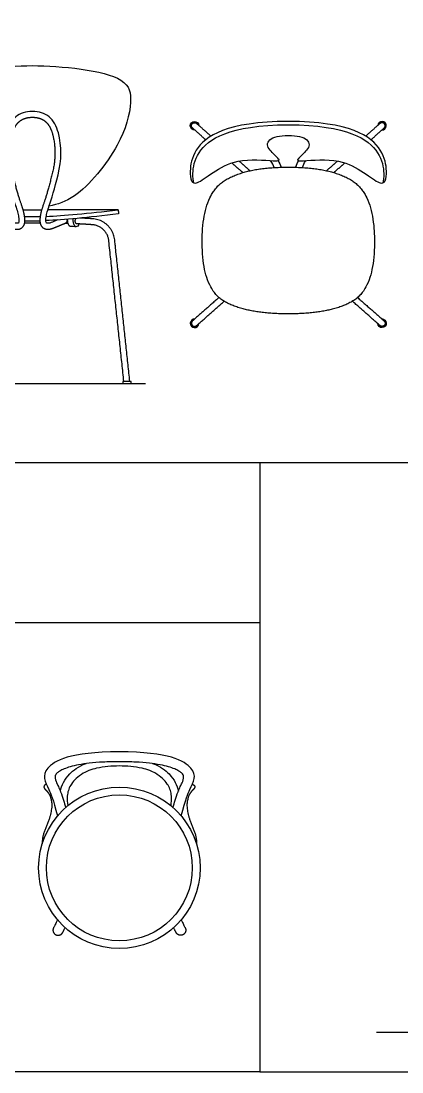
# Model space of a CAD drawing. Header units: millimetres. Extents: x 0 to 12.5, y -0.3 to 20.
# Drawn here: x 8.933 to 9.907, y 0.113 to 2.801 of the extents above; entities that cross this region are included whole.
import ezdxf

# ---------------------------------------------------------------- set-up
doc = ezdxf.new("R2010")
doc.units = ezdxf.units.MM
for name, color, linetype, true_color in [('AG-DIAGRAM', 7, 'Continuous', 0xfecc66), ('AG-FURNITURE', 7, 'Continuous', 0x66ccff), ('X-VPRT', 6, 'Continuous', 0xff00ff)]:
    doc.layers.add(name, color=color, linetype=linetype, true_color=true_color)

msp = doc.modelspace()

# ---------------------------------------------------------------- linework, layer by layer
at = {"layer": 'AG-DIAGRAM'}
msp.add_line((9.8416, 0.2149), (11.0735, 0.2149), dxfattribs=at)
msp.add_lwpolyline([(8.6735, 1.8738), (9.2508, 1.8738)], dxfattribs=at)
at = {"layer": 'AG-FURNITURE'}
for points in [[(8.9385, 2.3177), (8.9622, 2.3177), (8.9858, 2.3177)], [(9.1811, 2.3177), (9.0225, 2.3177), (9.0017, 2.3177)]]:
    msp.add_lwpolyline(points, dxfattribs=at)
msp.add_lwpolyline([(9.2149, 1.8738), (9.2149, 1.879), (9.193, 1.879), (9.193, 1.8738)], close=True, dxfattribs=at)
for radius in [0.2064, 0.1865]:
    msp.add_circle((9.1844, 0.6352), radius, dxfattribs=at)
at = {"layer": 'AG-FURNITURE', "extrusion": (0, 0, -1)}
for centre, start, end in [((-9.3767, 2.5327), 267.8472, 175.2018), ((-9.8557, 2.0277), 87.8472, 355.2018)]:
    msp.add_arc(centre, 0.011, start, end, dxfattribs=at)
at = {"layer": 'AG-FURNITURE'}
for centre, start, end in [((9.8557, 2.5327), 267.8472, 175.2018), ((9.3767, 2.0277), 87.8472, 355.2018)]:
    msp.add_arc(centre, 0.011, start, end, dxfattribs=at)
for points, degree, knots in [([(8.9196, 2.3267), (8.8972, 2.3324), (8.8454, 2.346), (8.7347, 2.4784), (8.7059, 2.5904), (8.7187, 2.6704), (8.889, 2.6858), (8.9622, 2.6866), (9.0353, 2.6858), (9.2056, 2.6704), (9.2184, 2.5904), (9.1896, 2.4784), (9.0789, 2.346), (9.0271, 2.3324), (9.0047, 2.3267)], 3, [0.032917, 0.032917, 0.032917, 0.032917, 0.497886, 1.252368, 1.877393, 2.342243, 3.209562, 3.209562, 3.209562, 4.076881, 4.541731, 5.166756, 5.921238, 6.386207, 6.386207, 6.386207, 6.386207]), ([(9.0264, 2.2919), (9.0195, 2.2891), (9.014, 2.2868), (9.0099, 2.2852), (9.0077, 2.2843), (9.0039, 2.283), (8.9998, 2.2833), (8.9983, 2.2838), (8.9981, 2.2839), (8.9972, 2.2851), (8.9968, 2.2878), (8.9964, 2.2929), (8.9974, 2.3012), (9.0003, 2.3137), (9.0035, 2.3233), (9.0054, 2.3287), (9.0114, 2.3452), (9.0188, 2.3715), (9.0278, 2.4076), (9.0371, 2.4447), (9.0373, 2.4803), (9.0285, 2.5145), (9.024, 2.532), (9.0163, 2.546), (9.0049, 2.5554), (8.9936, 2.5649), (8.9789, 2.5696), (8.9622, 2.5696), (8.9454, 2.5696), (8.9307, 2.5649), (8.9194, 2.5554), (8.908, 2.546), (8.9003, 2.532), (8.8958, 2.5145), (8.887, 2.4803), (8.8873, 2.4447), (8.8965, 2.4076), (8.9055, 2.3715), (8.9129, 2.3452), (8.9189, 2.3287), (8.9208, 2.3233), (8.924, 2.3137), (8.927, 2.3012), (8.9279, 2.2929), (8.9276, 2.2878), (8.9271, 2.2851), (8.9262, 2.2839), (8.926, 2.2838), (8.9245, 2.2833), (8.9204, 2.283), (8.9166, 2.2843), (8.9144, 2.2852), (8.9103, 2.2868), (8.9049, 2.2891), (8.8979, 2.2919)], 3, [0.06789, 0.06789, 0.06789, 0.06789, 0.177666, 0.177666, 0.177666, 0.201136, 0.216941, 0.216941, 0.216941, 0.219228, 0.231423, 0.24302, 0.269587, 0.313175, 0.369362, 0.369362, 0.369362, 0.547028, 0.547028, 0.547028, 0.724693, 0.724693, 0.724693, 0.813526, 0.813526, 0.813526, 0.902359, 0.902359, 0.902359, 0.991192, 0.991192, 0.991192, 1.080025, 1.080025, 1.080025, 1.25769, 1.25769, 1.25769, 1.435356, 1.435356, 1.435356, 1.491543, 1.535131, 1.561698, 1.573295, 1.58549, 1.587776, 1.587776, 1.587776, 1.603582, 1.627052, 1.627052, 1.627052, 1.736828, 1.736828, 1.736828, 1.736828]), ([(9.6412, 2.4477), (9.6461, 2.4518), (9.6561, 2.4635), (9.6627, 2.4706), (9.6713, 2.4797), (9.6716, 2.4884), (9.6634, 2.4967), (9.6595, 2.5008), (9.6532, 2.5036), (9.6448, 2.5054), (9.6374, 2.507), (9.6281, 2.508), (9.6162, 2.5082), (9.6043, 2.508), (9.595, 2.507), (9.5876, 2.5054), (9.5792, 2.5036), (9.5729, 2.5008), (9.569, 2.4967), (9.5608, 2.4884), (9.5611, 2.4797), (9.5697, 2.4706), (9.5764, 2.4635), (9.5863, 2.4518), (9.5912, 2.4477), (9.5936, 2.4458), (9.5934, 2.4445), (9.5876, 2.4429), (9.5834, 2.4427), (9.5777, 2.443), (9.5554, 2.4445), (9.459, 2.4542), (9.3734, 2.3639), (9.362, 2.407), (9.3744, 2.4862), (9.4588, 2.5435), (9.6162, 2.5437), (9.7736, 2.5435), (9.858, 2.4862), (9.8704, 2.407), (9.859, 2.3639), (9.7734, 2.4542), (9.677, 2.4445), (9.6547, 2.443), (9.649, 2.4427), (9.6448, 2.4429), (9.639, 2.4445), (9.6388, 2.4458), (9.6412, 2.4477)], 3, [-1.56546, -1.56546, -1.56546, -1.56546, -1.43168, -1.43168, -1.43168, -1.254015, -1.254015, -1.254015, -1.165182, -1.165182, -1.165182, -1.085837, -1.085837, -1.085837, -1.006492, -1.006492, -1.006492, -0.917659, -0.917659, -0.917659, -0.739994, -0.739994, -0.739994, -0.606214, -0.606214, -0.606214, -0.556163, -0.556163, -0.506112, -0.506112, -0.506112, -0.041143, 0.713339, 1.338364, 1.803214, 2.670533, 2.670533, 2.670533, 3.537852, 4.002702, 4.627727, 5.38221, 5.847178, 5.847178, 5.847178, 5.897229, 5.897229, 5.947281, 5.947281, 5.947281, 5.947281]), ([(9.3747, 2.3866), (9.3729, 2.3921), (9.3709, 2.4139), (9.3815, 2.4795), (9.4643, 2.5341), (9.6162, 2.5355), (9.7681, 2.5341), (9.8509, 2.4795), (9.8615, 2.4139), (9.8595, 2.3921), (9.8577, 2.3866)], 3, [3.209005, 3.209005, 3.209005, 3.209005, 3.510039, 3.974888, 4.828837, 4.828837, 4.828837, 5.682785, 6.147634, 6.448668, 6.448668, 6.448668, 6.448668]), ([(9.6162, 2.4269), (9.503, 2.4269), (9.396, 2.3528), (9.396, 2.1181), (9.5054, 2.0518), (9.6162, 2.0518), (9.727, 2.0518), (9.8364, 2.1181), (9.8364, 2.3528), (9.7294, 2.4269), (9.6162, 2.4269)], 2, [0, 0, 0, 0.496032, 0.992064, 1.488096, 1.984128, 1.984128, 2.48016, 2.976192, 3.472224, 3.968256, 3.968256, 3.968256]), ([(8.9975, 2.3009), (9.0422, 2.303), (9.1034, 2.3086), (9.1811, 2.3177), (9.1816, 2.3141), (9.182, 2.3106), (9.1824, 2.3071), (9.1037, 2.2979), (9.0419, 2.2923), (8.9966, 2.2902)], 3, [1.639531, 1.639531, 1.639531, 1.639531, 2.172527, 2.172527, 2.172527, 2.207323, 2.207323, 2.207323, 2.769565, 2.769565, 2.769565, 2.769565]), ([(8.982, 2.3003), (8.9713, 2.3), (8.9622, 2.3), (8.953, 2.3), (8.9423, 2.3003)], 2, [-0.0934842, -0.0934842, -0.0934842, 0, 0, 0.0934842, 0.0934842, 0.0934842]), ([(8.9425, 2.2847), (8.9523, 2.2848), (8.9622, 2.2848), (8.972, 2.2848), (8.9818, 2.2847)], 2, [1.8909841, 1.8909841, 1.8909841, 1.9557624, 1.9557624, 2.0205407, 2.0205407, 2.0205407]), ([(8.9429, 2.2897), (8.9498, 2.2895), (8.9562, 2.2894), (8.9622, 2.2894), (8.9681, 2.2894), (8.9745, 2.2895), (8.9814, 2.2897)], 3, [-0.0931102, -0.0931102, -0.0931102, -0.0931102, 0, 0, 0, 0.0931102, 0.0931102, 0.0931102, 0.0931102]), ([(9.0738, 2.2744), (9.069, 2.2747), (9.0643, 2.275), (9.0596, 2.2752), (9.0593, 2.2752), (9.0571, 2.2756), (9.0538, 2.2806), (9.0521, 2.2879), (9.0522, 2.2921), (9.0522, 2.2938)], 3, [0, 0, 0, 0, 0.0466137, 0.0466137, 0.0466137, 0.0675636, 0.211766, 0.3794428, 0.4906118, 0.4906118, 0.4906118, 0.4906118]), ([(9.0802, 2.2817), (9.0801, 2.2798), (9.079, 2.2759), (9.0726, 2.2731), (9.0682, 2.2798), (9.0663, 2.2878), (9.0666, 2.2926), (9.0666, 2.2951)], 3, [0, 0, 0, 0, 0.1367532, 0.2684221, 0.4126244, 0.5803013, 0.7343325, 0.7343325, 0.7343325, 0.7343325]), ([(9.1844, 0.932), (9.0575, 0.932), (8.9776, 0.8852), (8.9977, 0.8502), (9.015, 0.8122), (9.0264, 0.7679)], 3, [0, 0, 0, 0, 0.495828, 0.991656, 1.233021, 1.233021, 1.233021, 1.233021]), ([(9.3424, 0.7679), (9.3538, 0.8122), (9.3711, 0.8502), (9.3912, 0.8852), (9.3113, 0.932), (9.1844, 0.932)], 3, [-1.233021, -1.233021, -1.233021, -1.233021, -0.991656, -0.495828, 0, 0, 0, 0]), ([(9.1844, 0.9066), (9.1703, 0.9066), (9.1446, 0.9061), (9.1096, 0.9034), (9.0817, 0.8994), (9.0602, 0.8944), (9.0442, 0.8889), (9.0331, 0.8835), (9.0258, 0.8784), (9.0214, 0.8741), (9.0188, 0.8646), (9.0238, 0.8532), (9.029, 0.8427), (9.0355, 0.8273), (9.0415, 0.8091), (9.0453, 0.7955), (9.047, 0.7892)], 3, [-0.1308997, -0.1308997, -0.1308997, -0.1308997, 0.0080837, 0.1221189, 0.2137302, 0.2854237, 0.3396896, 0.3793062, 0.4072244, 0.4272446, 0.4444811, 0.4958718, 0.5350371, 0.5850393, 0.6598916, 0.7239637, 0.7239637, 0.7239637, 0.7239637]), ([(9.0336, 0.8315), (9.0366, 0.8465), (9.0484, 0.8706), (9.0788, 0.8947), (9.0998, 0.9019)], 3, [-0.4564321, -0.4564321, -0.4564321, -0.4564321, -0.2560955, -0.1227625, -0.1227625, -0.1227625, -0.1227625]), ([(9.1844, 0.8957), (9.1649, 0.8954), (9.1387, 0.8938), (9.1082, 0.8851), (9.0899, 0.8766), (9.0744, 0.8652), (9.0622, 0.8508), (9.0547, 0.837), (9.0518, 0.8248), (9.0508, 0.812), (9.0513, 0.8038), (9.0524, 0.7938)], 3, [2.3098709, 2.3098709, 2.3098709, 2.3098709, 2.5211482, 2.5938841, 2.6496122, 2.7303701, 2.794322, 2.8448211, 2.8908458, 2.9198238, 2.9736475, 2.9736475, 2.9736475, 2.9736475]), ([(9.3218, 0.7892), (9.3235, 0.7955), (9.3273, 0.8091), (9.3333, 0.8273), (9.3398, 0.8427), (9.345, 0.8532), (9.3501, 0.8646), (9.3474, 0.8741), (9.343, 0.8784), (9.3357, 0.8835), (9.3246, 0.8889), (9.3086, 0.8944), (9.2871, 0.8994), (9.2592, 0.9034), (9.2242, 0.9061), (9.1985, 0.9066), (9.1844, 0.9066)], 3, [-0.9857631, -0.9857631, -0.9857631, -0.9857631, -0.921691, -0.8468387, -0.7968365, -0.7576712, -0.7062805, -0.689044, -0.6690238, -0.6411055, -0.601489, -0.5472231, -0.4755296, -0.3839183, -0.2698831, -0.1308997, -0.1308997, -0.1308997, -0.1308997]), ([(9.3164, 0.7938), (9.3175, 0.8038), (9.318, 0.812), (9.317, 0.8248), (9.3141, 0.837), (9.3066, 0.8508), (9.2944, 0.8652), (9.2789, 0.8766), (9.2606, 0.8851), (9.2301, 0.8938), (9.2039, 0.8954), (9.1844, 0.8957)], 3, [1.6460943, 1.6460943, 1.6460943, 1.6460943, 1.6999181, 1.728896, 1.7749208, 1.8254198, 1.8893718, 1.9701297, 2.0258578, 2.0985937, 2.3098709, 2.3098709, 2.3098709, 2.3098709]), ([(9.2691, 0.9019), (9.29, 0.8947), (9.3204, 0.8706), (9.3322, 0.8465), (9.3352, 0.8315)], 3, [0.1227625, 0.1227625, 0.1227625, 0.1227625, 0.2560955, 0.4564321, 0.4564321, 0.4564321, 0.4564321])]:
    msp.add_open_spline(points, degree=degree, knots=knots, dxfattribs=at)
for points, weights, degree, knots in [([(8.8734, 2.2937), (8.8717, 2.2896), (8.8735, 2.2856), (8.8776, 2.2839), (8.8917, 2.278), (8.9021, 2.2738), (8.9087, 2.2711), (8.9123, 2.2696), (8.9196, 2.2677), (8.9327, 2.2683), (8.9425, 2.2786), (8.9434, 2.2948), (8.9403, 2.3131), (8.9359, 2.3264), (8.9332, 2.3338), (8.9274, 2.3499), (8.9201, 2.3757), (8.9112, 2.4113), (8.9026, 2.4459), (8.9024, 2.479), (8.9105, 2.5107), (8.9145, 2.5261), (8.9208, 2.5368), (8.9291, 2.5438), (8.9375, 2.5508), (8.9481, 2.5544), (8.9622, 2.5544), (8.9762, 2.5544), (8.9869, 2.5508), (8.9952, 2.5438), (9.0035, 2.5368), (9.0098, 2.5261), (9.0138, 2.5107), (9.0219, 2.479), (9.0217, 2.4459), (9.0131, 2.4113), (9.0042, 2.3757), (8.9969, 2.3499), (8.9911, 2.3338), (8.9884, 2.3264), (8.984, 2.3131), (8.9809, 2.2948), (8.9818, 2.2786), (8.9916, 2.2683), (9.0047, 2.2677), (9.012, 2.2696), (9.0157, 2.2711), (9.0222, 2.2738), (9.0326, 2.278), (9.0468, 2.2839), (9.0509, 2.2856), (9.0526, 2.2896), (9.0509, 2.2937)], [1, 0.80640860189, 0.80640860189, 1, 1, 1, 1, 1, 1, 1, 1, 1, 1, 1, 1, 1, 1, 1, 1, 1, 1, 1, 1, 1, 1, 1, 1, 1, 1, 1, 1, 1, 1, 1, 1, 1, 1, 1, 1, 1, 1, 1, 1, 1, 1, 1, 1, 1, 1, 1, 0.80640860189, 0.80640860189, 1], 3, [0.039343, 0.039343, 0.039343, 0.039343, 0.078331, 0.078331, 0.078331, 0.255997, 0.255997, 0.255997, 0.294931, 0.331412, 0.37774, 0.424971, 0.484912, 0.562328, 0.562328, 0.562328, 0.739994, 0.739994, 0.739994, 0.917659, 0.917659, 0.917659, 1.006492, 1.006492, 1.006492, 1.095325, 1.095325, 1.095325, 1.184158, 1.184158, 1.184158, 1.272991, 1.272991, 1.272991, 1.450656, 1.450656, 1.450656, 1.628322, 1.628322, 1.628322, 1.705738, 1.765679, 1.81291, 1.859238, 1.895719, 1.934653, 1.934653, 1.934653, 2.112319, 2.112319, 2.112319, 2.151308, 2.151308, 2.151308, 2.151308]), ([(9.4052, 2.4968), (9.388, 2.512), (9.3714, 2.5267), (9.3655, 2.532), (9.3707, 2.5379), (9.376, 2.5439), (9.3819, 2.5386), (9.3999, 2.5227), (9.4186, 2.5061)], [1, 1, 1, 0.707106781187, 1, 0.707106781187, 1, 1, 1], 2, [1.4764824, 1.4764824, 1.4764824, 1.6443868, 1.6443868, 1.685293, 1.685293, 1.7261991, 1.7261991, 1.9082673, 1.9082673, 1.9082673]), ([(9.8272, 2.4968), (9.8444, 2.512), (9.861, 2.5267), (9.8669, 2.532), (9.8617, 2.5379), (9.8564, 2.5439), (9.8505, 2.5386), (9.8325, 2.5227), (9.8138, 2.5061)], [1, 1, 1, 0.707106781187, 1, 0.707106781187, 1, 1, 1], 2, [1.4764824, 1.4764824, 1.4764824, 1.6443868, 1.6443868, 1.685293, 1.685293, 1.7261991, 1.7261991, 1.9082673, 1.9082673, 1.9082673]), ([(9.196, 1.879), (9.1767, 2.0591), (9.1574, 2.2393), (9.1532, 2.2784), (9.1138, 2.2797), (9.0946, 2.281), (9.0755, 2.2819), (9.0713, 2.2829), (9.0717, 2.2897), (9.0719, 2.2935), (9.074, 2.2957)], [1, 1, 1, 0.754948098989, 1, 1, 1, 0.794630735982, 1.06845642134, 0.884869815109, 0.916683285028], 2, [0.019769, 0.019769, 0.019769, 1.208765, 1.208765, 1.456661, 1.456661, 1.582659, 1.582659, 1.616927, 1.616927, 1.639902, 1.639902, 1.639902]), ([(9.2113, 1.879), (9.1919, 2.06), (9.1725, 2.2409), (9.1669, 2.2931), (9.1146, 2.2949), (9.0995, 2.2959), (9.0845, 2.2967)], [1, 1, 1, 0.754948098989, 1, 1, 1], 2, [0.014421, 0.014421, 0.014421, 1.208765, 1.208765, 1.456661, 1.456661, 1.555213, 1.555213, 1.555213]), ([(9.439, 2.0935), (9.4041, 2.0627), (9.3714, 2.0337), (9.3655, 2.0284), (9.3707, 2.0225), (9.376, 2.0165), (9.3819, 2.0218), (9.4159, 2.0519), (9.4522, 2.084)], [1, 1, 1, 0.707106781187, 1, 0.707106781187, 1, 1, 1], 2, [1.3134824, 1.3134824, 1.3134824, 1.6443868, 1.6443868, 1.685293, 1.685293, 1.7261991, 1.7261991, 2.0698793, 2.0698793, 2.0698793]), ([(9.7934, 2.0935), (9.8283, 2.0627), (9.861, 2.0337), (9.8669, 2.0284), (9.8617, 2.0225), (9.8564, 2.0165), (9.8505, 2.0218), (9.8165, 2.0519), (9.7802, 2.084)], [1, 1, 1, 0.707106781187, 1, 0.707106781187, 1, 1, 1], 2, [1.3134824, 1.3134824, 1.3134824, 1.6443868, 1.6443868, 1.685293, 1.685293, 1.7261991, 1.7261991, 2.0698793, 2.0698793, 2.0698793]), ([(8.9979, 0.8487), (8.9941, 0.8483), (8.9915, 0.8449), (8.9917, 0.8419), (8.9918, 0.8385), (8.9991, 0.8326), (9.0049, 0.8243), (9.0081, 0.8171), (9.0098, 0.8106), (9.0122, 0.7978), (9.0114, 0.7875), (9.0091, 0.7743), (9.0049, 0.7578), (8.9924, 0.7276), (8.9872, 0.7128), (8.9873, 0.6964)], [1, 1, 1, 1, 1, 1, 1, 1, 1, 1, 1, 1, 1, 1, 1, 0.909164491353], 3, [1.2868202, 1.2868202, 1.2868202, 1.2868202, 1.4502253, 1.4502253, 1.4502253, 1.6361436, 1.8220619, 1.8384379, 1.8565185, 1.8786799, 1.9074266, 1.9448655, 1.992612, 2.0523447, 2.1256983, 2.1256983, 2.1256983, 2.1256983]), ([(9.3709, 0.8487), (9.3747, 0.8483), (9.3773, 0.8449), (9.3771, 0.8419), (9.377, 0.8385), (9.3697, 0.8326), (9.3639, 0.8243), (9.3607, 0.8171), (9.359, 0.8106), (9.3566, 0.7978), (9.3574, 0.7875), (9.3597, 0.7743), (9.3639, 0.7578), (9.3764, 0.7276), (9.3816, 0.7128), (9.3815, 0.6964)], [1, 1, 1, 1, 1, 1, 1, 1, 1, 1, 1, 1, 1, 1, 1, 0.909164491353], 3, [1.2868202, 1.2868202, 1.2868202, 1.2868202, 1.4502253, 1.4502253, 1.4502253, 1.6361436, 1.8220619, 1.8384379, 1.8565185, 1.8786799, 1.9074266, 1.9448655, 1.992612, 2.0523447, 2.1256983, 2.1256983, 2.1256983, 2.1256983]), ([(9.0264, 0.5023), (9.0177, 0.485), (9.0161, 0.4818), (9.0102, 0.4701), (9.0219, 0.4642), (9.0336, 0.4583), (9.0395, 0.47), (9.0407, 0.4723), (9.0457, 0.4823)], [1, 1, 1, 0.707106781187, 1, 0.707106781187, 1, 1, 1], 2, [0.0932032, 0.0932032, 0.0932032, 0.1164186, 0.1164186, 0.1840077, 0.1840077, 0.2515968, 0.2515968, 0.2686336, 0.2686336, 0.2686336]), ([(9.3424, 0.5023), (9.3511, 0.485), (9.3527, 0.4818), (9.3586, 0.4701), (9.3469, 0.4642), (9.3352, 0.4583), (9.3293, 0.47), (9.3281, 0.4723), (9.3231, 0.4823)], [1, 1, 1, 0.707106781187, 1, 0.707106781187, 1, 1, 1], 2, [0.0932032, 0.0932032, 0.0932032, 0.1164186, 0.1164186, 0.1840077, 0.1840077, 0.2515968, 0.2515968, 0.2686336, 0.2686336, 0.2686336])]:
    msp.add_rational_spline(points, weights, degree=degree, knots=knots, dxfattribs=at)
for points, degree in [([(9.4998, 2.413), (9.4858, 2.4254), (9.472, 2.4376)], 2), ([(9.4906, 2.4424), (9.5043, 2.4302), (9.5184, 2.4178)], 2), ([(9.5797, 2.4259), (9.5786, 2.4319), (9.5762, 2.4371), (9.5711, 2.4435)], 3), ([(9.5901, 2.4436), (9.593, 2.4388), (9.5962, 2.4328), (9.5979, 2.4267)], 3), ([(9.6423, 2.4436), (9.6394, 2.4388), (9.6362, 2.4328), (9.6345, 2.4267)], 3), ([(9.6527, 2.4259), (9.6539, 2.4319), (9.6562, 2.4371), (9.6613, 2.4435)], 3), ([(9.7418, 2.4424), (9.7281, 2.4302), (9.714, 2.4178)], 2), ([(9.7326, 2.413), (9.7466, 2.4254), (9.7604, 2.4376)], 2), ([(9.0534, 2.2829), (9.0493, 2.2831), (9.0452, 2.2832)], 2)]:
    msp.add_open_spline(points, degree=degree, dxfattribs=at)
at = {"layer": 'X-VPRT'}
for points in [[(7.1746, 2.8898), (10.0702, 2.8898), (10.0702, 1.6706), (7.1746, 1.6706)], [(9.5432, 0.1133), (11.372, 0.1133), (11.372, 1.6706), (9.5432, 1.6706)], [(7.1746, 1.2627), (9.5432, 1.2627), (9.5432, 0.1133), (7.1746, 0.1133)]]:
    msp.add_lwpolyline(points, close=True, dxfattribs=at)

doc.saveas('drawing.dxf')
